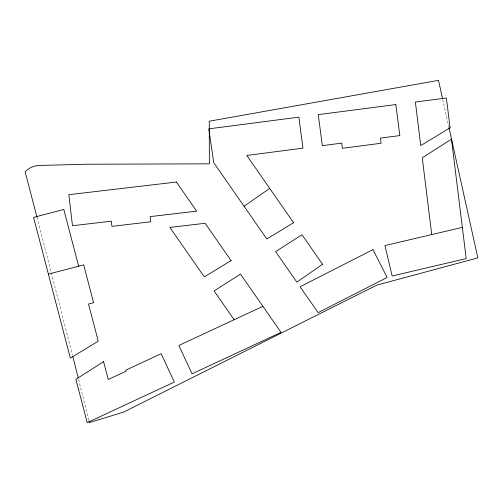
<?xml version="1.0" encoding="UTF-8"?>
<svg xmlns="http://www.w3.org/2000/svg" width="503" height="503" viewBox="0 0 503 503"><rect width="100%" height="100%" fill="white"/><g stroke="black" fill="none" stroke-linecap="round" stroke-linejoin="round"><path stroke-width="0.38" stroke-dasharray="2.52 1.89" d="M37.002 217.246L72.438 355.011M78.531 379.293L88.811 420.282M442.715 99.431L448.808 126.894"/><path stroke-width="0.75" d="M244.056 206.249L269.721 188.386M262.906 306.321L178.854 345.467L192.052 373.811L281.039 332.37L240.472 274.085L214.108 290.948L234.134 319.719M48.389 274.11L83.687 264.88L93.571 302.699L88.528 304.013L98.242 341.197L70.345 358.117L33.563 217.384L63.818 209.474L78.644 266.2M462.358 227.375L384.965 245.558L392.12 276.002L466.206 258.592L451.468 139.136L422.262 157.81L431.737 234.568M37.002 217.246L25.15 171.85A19.542 19.542 0 0 1 29.595 168.222A23.207 23.207 0 0 1 35.795 165.845A28.067 28.067 0 0 1 40.818 165.412L86.283 164.242L209.355 163.827L209.267 121.217L438.49 80.361L442.546 98.67M72.822 356.52L78.154 377.778M89.006 421.042L89.383 422.558L123.455 412.177L376.866 285.094L477.85 257.894L448.972 127.655M322.536 264.27L296.871 282.133L275.619 251.601L301.982 234.744L322.536 264.27M103.587 361.632L75.896 379.344L87.214 422.639L174.34 382.06L161.136 353.716L125.7 370.221L126.14 371.164L108.252 379.495L103.587 361.632M231.097 260.611L204.306 276.864L169.895 227.413L205.111 223.275L231.097 260.611M293.601 222.703L266.816 238.95L213.737 162.683L208.808 128.85L298.901 117.149L302.925 148.159L246.797 155.452L293.601 222.703M450.066 127.8L420.753 145.574L415.384 102.027L446.394 97.997L450.066 127.8M372.956 249.626L300.084 286.754L318.116 312.659L387.153 277.486L372.956 249.626M395.804 104.567L318.28 114.634L322.31 145.644L341.688 143.129L342.361 148.297L381.123 143.261L380.45 138.092L399.828 135.577L395.804 104.567M176.415 182.048L68.842 194.68L72.489 225.74L111.308 221.182L111.918 226.356L150.737 221.792L150.133 216.617L196.673 211.153L176.415 182.048"/></g></svg>
